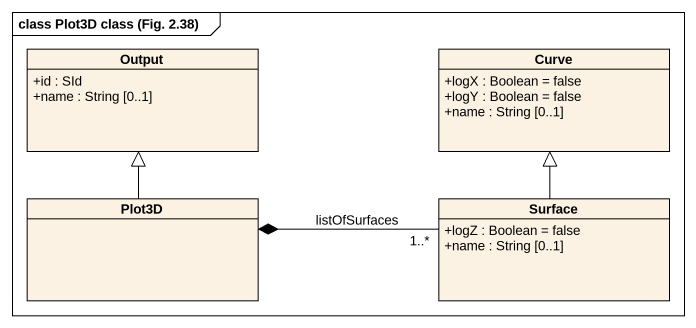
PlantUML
@startuml
mainframe class Plot3D class (Fig. 2.38)
hide circle
hide empty members
skinparam classAttributeIconSize 0
class Output {
  +id : SId
  +name : String [0..1]
}
class Curve {
  +logX : Boolean = false
  +logY : Boolean = false
  +name : String [0..1]
}
class Plot3D
class Surface {
  +logZ : Boolean = false
  +name : String [0..1]
}
Plot3D -up-|> Output
Plot3D *-right- "1..*" Surface : listOfSurfaces
Surface -up-|> Curve
@enduml
